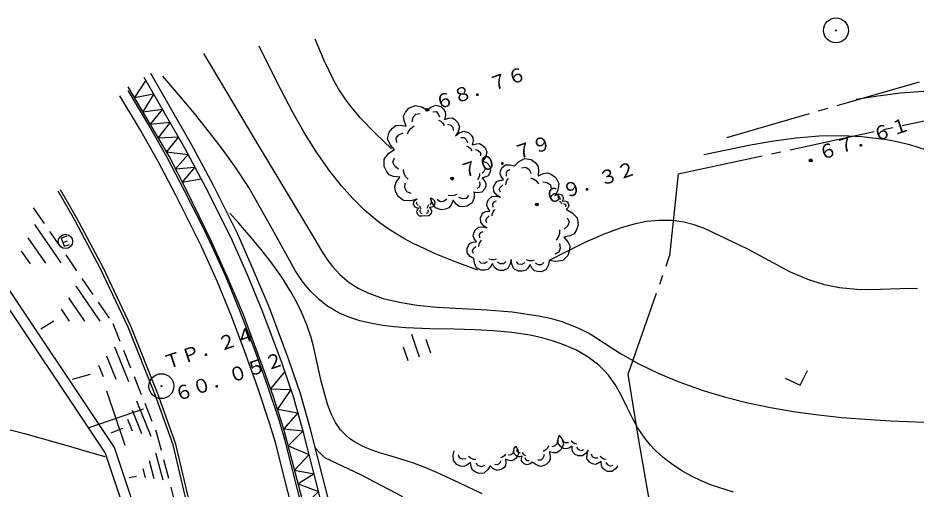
# Model space of a CAD drawing. Units: millimetres, scale not verified. Extents: x -198228 to 179753, y -81805 to 120126.
# Drawn here: x -23188 to 23827, y 39229 to 63860 of the extents above; entities that cross this region are included whole.
import ezdxf
from ezdxf.enums import TextEntityAlignment as Align

# ---------------------------------------------------------------- set-up
doc = ezdxf.new("R2010")
doc.units = ezdxf.units.MM
doc.header["$LTSCALE"] = 500
doc.linetypes.add('CHAIN2', pattern=[12, 9, -1, 1, -1])
doc.linetypes.add('DASHED2', pattern=[3, 2, -1])
doc.layers.add('3-0', color=4, linetype='Continuous')
doc.layers.add('3-1_構造物', color=6, linetype='Continuous')
doc.styles.add('ＭＳ ゴシック', font='')
doc.styles.get('ＭＳ ゴシック').set_extended_font_data('MS Gothic')

msp = doc.modelspace()

# ---------------------------------------------------------------- linework, layer by layer
at = {"layer": '3-0', "linetype": 'CHAIN2'}
for p, q in [((13925.1, 57613.3), (25001.1, 60809.1)), ((11373.9, 55711.1), (25578.5, 58769.8)), ((11373.9, 55711.1), (10928.1, 51430.5)), ((8749.4, 45229), (10928.1, 51430.5))]:
    msp.add_line(p, q, dxfattribs=at)
at = {"layer": '3-0'}
for p, q in [((-22318.8, 53055.8), (-20949, 51064)), ((-22666.5, 52362), (-21753.3, 51034.1)), ((-20843.1, 52124.5), (-20601.7, 52206.8)), ((-23014.2, 51668.2), (-22557.6, 51004.2)), ((-20158.7, 49844.2), (-18896, 48008.1)), ((-20542.1, 49234.9), (-19700.3, 48010.9)), ((-20925.5, 48625.7), (-20504.6, 48013.7)), ((-21986.1, 47602.2), (-21308.9, 48016.4)), ((-2587.8, 47331.8), (-2184.4, 46148.6)), ((-1834.9, 47060.2), (-1592.9, 46350.3)), ((-18128.8, 46657.8), (-17401.1, 44844.2)), ((-3017.9, 46656.8), (-2775.9, 45946.9)), ((-18551.9, 46185.7), (-18066.8, 44976.6)), ((-18975, 45713.6), (-18732.4, 45109)), ((-20326.7, 44972), (-19398.1, 45241.5)), ((-16974.9, 43836.2), (-16234.2, 41990)), ((-17215.4, 43360.3), (-16721.6, 42129.5)), ((-17455.9, 42884.5), (-17209, 42269.1)), ((-18307.2, 42161.5), (-17696.4, 42408.6)), ((-7622.5, 41389.1), (-7410.3, 41139.1)), ((-18639.2, 41157.6), (-15010.3, 30306.6)), ((-15985.2, 41124.5), (-15611.2, 39705.7)), ((-16317.2, 40716.9), (-16067.9, 39771.1)), ((-16649.3, 40309.3), (-16524.6, 39836.4)), ((-17371.3, 39831.9), (-16981.4, 39901.7))]:
    msp.add_line(p, q, dxfattribs=at)
for points in [[(-7641.3, 62773.2), (-7177.8, 61654.1), (-6658.4, 60572.6), (-6360.4, 60057.5), (-6115.8, 59687.8), (-5759, 59212.3), (-5307.6, 58681.1), (-4469.9, 57813.5), (-3633.6, 57015.5)], [(893.1, 50665.6), (-253.5, 51097.1), (-1380.2, 51553), (-1929.8, 51797.7), (-2466.6, 52057.7), (-2988.5, 52336), (-3574.9, 52687.9), (-3909.1, 52911.7), (-4375.9, 53256.8), (-5040.1, 53818.1), (-5664.1, 54428.1), (-6251.7, 55082.4), (-6866, 55856.1), (-7556.5, 56841.2), (-8204.1, 57878.4), (-8817.5, 58957.3), (-9452.7, 60161.2), (-10021.5, 61293.9), (-10558.9, 62388.4)], [(-13476.4, 62003.5), (-12250.9, 59957.2), (-10972, 57822.3), (-9739.3, 55766.8), (-8447.8, 53615.9), (-7824.4, 52578.9), (-7289.6, 51690.4), (-6968.2, 51180.9), (-6729.5, 50857.5), (-6345.7, 50440.1), (-5847.1, 50028.3), (-5380, 49733.9), (-4879.4, 49488.2), (-4072.8, 49200), (-3208.9, 48993), (-2298.3, 48850), (-1245.1, 48745.5), (56.4, 48663.3), (1375.1, 48590.3), (2685.3, 48485.7), (4065.5, 48289.8), (4680, 48156.6), (5276.1, 47989.3), (6128.5, 47663.4), (6758.4, 47338), (7523.4, 46862.5), (8359.1, 46312.4), (9280, 45792.2), (10356.7, 45270.1), (11462.4, 44810.2), (12689.3, 44377.6), (13844.8, 44034.4), (15019.5, 43741.1), (16209.7, 43493.9), (17513.2, 43273.1), (18725.9, 43108.4), (19944.2, 42977.4), (21164.9, 42875.9), (22486.4, 42794.6), (24711.9, 42710.6)], [(14061.9, 19135.5), (14702.2, 24138.2), (-1363.9, 26383.6), (-2292.8, 27164.2), (-4330.6, 29961.2), (-5516.2, 32258.6), (-6247.9, 34392.5), (-8257.9, 42260), (-8768.7, 44042.2), (-9381.8, 45842.3), (-10398.1, 48560.5), (-11180, 50425.5), (-12046.8, 52393.6), (-13328.2, 54954), (-14452, 57054.7), (-16577.4, 60750.6)], [(-1194.6, 26763.8), (-1998.2, 27439.2), (-3989.4, 30172), (-5147.3, 32416), (-5864.3, 34507.2), (-7871.8, 42364.6), (-8386.9, 44161.9), (-9005, 45976.9), (-10026.1, 48707.9), (-10813.9, 50586.7), (-11684.6, 52563.8), (-12973, 55137.9), (-14102.2, 57248.8), (-16230.7, 60950)], [(-1745.2, 25500.2), (-3124.8, 26702.8), (-4485.9, 28440.8), (-5498.3, 30052.3), (-6748, 32816.4), (-9268.6, 42355.4), (-9827.1, 44099.4), (-10361.7, 45605.9), (-11401.1, 48387.6), (-12175.8, 50225.5), (-13049.4, 52174.7), (-14356.1, 54816), (-15275.9, 56635.3), (-17417, 60255.6)], [(-16496.6, 60610.1), (-17087.6, 59698.6), (-16079.6, 59885.1), (-16649.1, 58957.3), (-15622.6, 59090.2), (-16267, 58311.1), (-15228.6, 58405), (-15846, 57599), (-14791.4, 57644.7), (-15407.4, 56857.7), (-14276.2, 56726.2), (-14940.8, 55972.3), (-13920.2, 56060.5), (-14588.3, 55275.2), (-13595.2, 55452.9)], [(-329, 23169.8), (-3289, 25950.7), (-4630.9, 27551.1), (-5767, 29256.5), (-6733.8, 31071.9), (-7123.7, 32028), (-7744.6, 33906.9), (-9712.3, 41663.8), (-9999.2, 42623.1), (-10629.2, 44513.5), (-11304.7, 46401.6), (-12014.8, 48270.9), (-12765.7, 50100.6), (-13586.8, 51909.4), (-14026.2, 52815.1), (-14931.7, 54587.8), (-15848, 56350.1), (-16831.2, 58088.4), (-17857, 59793.6)], [(27.1, 23548.7), (-2910.4, 26308.6), (-4214, 27863.3), (-5320.1, 29523.5), (-6262.3, 31292.8), (-6635.5, 32207.9), (-7245.2, 34052.6), (-9214.1, 41812.8), (-9503.4, 42779.8), (-10139.7, 44688.7), (-10818.5, 46586.3), (-11531.1, 48462), (-12288.3, 50306.9), (-13119, 52136.3), (-13563.1, 53051.7), (-14470.4, 54827.6), (-15390.9, 56598.2), (-16382.1, 58350.4), (-17411.5, 60061.6)], [(28211.2, 59153.1), (27803, 59424.1), (27301.3, 59660.9), (26631.1, 59860), (25927, 59974.4), (25223.2, 60024.6), (24209, 60021.7), (23010.1, 59929.2), (21824.2, 59771.2), (20694.1, 59589.3)], [(-3474.5, 56959.3), (-3690.9, 57206.5), (-3839, 57537.2), (-3759, 57890.4), (-3588, 58099.3), (-3409.3, 58232.2), (-3181.3, 58254.8), (-2869.6, 58209.1), (-2975.9, 58505.5), (-2998.6, 58733.5), (-2903.5, 58934.7), (-2732.4, 59143.6), (-2401.9, 59291.6), (-2048.4, 59211.6), (-1763.6, 59048.1)], [(-1757.8, 59055.1), (-1566.3, 59205.1), (-1315.7, 59301.1), (-1057.6, 59227.5), (-910.2, 59092.5), (-819.2, 58954.9), (-811.7, 58785.4), (-858.2, 58556.9), (-634.6, 58623.3), (-465, 58630.8), (-320.1, 58552.4), (-172.6, 58417.3), (-76.5, 58166.7), (-150.1, 57908.7), (-282.7, 57704.6)], [(-2546.7, 58433), (-2493.3, 58668.6), (-2356.5, 58835.6), (-2128.5, 58858.3)], [(-1470.3, 58954.5), (-1300.8, 58962), (-1182.8, 58854), (-1118.8, 58686.9)], [(-14523.7, 30616.8), (-18132.1, 41406.7), (-24448.6, 50832), (-42127.2, 58314.3)], [(-1167.9, 58514.9), (-1052.3, 58463.4), (-963.7, 58382.4), (-872.8, 58244.8)], [(-705.6, 58308.8), (-533.6, 58259.8), (-415.6, 58151.7), (-408.2, 57982.2)], [(-3360.4, 57354.4), (-3383.1, 57582.4), (-3246.3, 57749.5), (-3025.7, 57848.2)], [(-2790.1, 57794.9), (-2729.4, 57954.4), (-2626.6, 58079.7), (-2448.1, 58212.6)], [(-282.7, 57704.6), (-95.9, 57850.9), (148.4, 57944.5), (400, 57872.8), (543.8, 57741.1), (632.5, 57607), (639.8, 57441.7), (594.5, 57218.8), (812.5, 57283.7), (977.8, 57291), (1119.1, 57214.4), (1262.9, 57082.7), (1356.5, 56838.4), (1284.9, 56586.8), (1155.7, 56387.9)], [(-18639.2, 41157.6), (-24820.8, 50381.4), (-42345.5, 57798.7)], [(-2.3, 57606.6), (163, 57613.9), (278.1, 57508.5), (340.4, 57345.7)], [(12718.4, 56713.5), (13898.9, 56966.3), (15080.9, 57204.5), (16265.7, 57413.3), (17554.3, 57589.3), (18749.8, 57689.9), (19952.6, 57715.9), (20990.5, 57667.7), (22301.9, 57502.3), (22900.5, 57384.5), (23491.1, 57239.3), (24355.6, 56968.4)], [(-2288.7, 54390.5), (-2623.1, 54298.9), (-3005.3, 54310.8), (-3303.9, 54549.7), (-3423.3, 54808.4), (-3467.1, 55039.3), (-3383.6, 55266.2), (-3196.4, 55541), (-3526.9, 55576.7), (-3753.8, 55660.3), (-3901.2, 55843.4), (-4020.6, 56102.3), (-4008.7, 56484.3), (-3769.9, 56783), (-3483.2, 56978.1)], [(292.6, 57177.9), (405.3, 57127.6), (491.6, 57048.7), (580.3, 56914.6)], [(743.2, 56977), (911, 56929.1), (1025.9, 56823.8), (1033.2, 56658.5)], [(-3260.1, 55951.1), (-3459.2, 56110.2), (-3554.8, 56317.2), (-3471.2, 56544.2)], [(2779.9, 56117.4), (3008.7, 56344.6), (3323.5, 56509.9), (3674.4, 56453.3), (3889.6, 56298.5), (4030.7, 56131.7), (4067, 55909.8), (4041.3, 55601.8), (4325.2, 55724.1), (4547, 55760.2), (4750, 55679.4), (4965.1, 55524.7), (5130.5, 55210), (5073.8, 54859), (4931.2, 54569.9)], [(1173.9, 56371.2), (1358.1, 56277), (1521.6, 56118.1), (1557.2, 55892.8), (1505.8, 55730.8), (1432.2, 55611.4), (1304, 55545), (1111.2, 55499.3), (1242.4, 55350.6), (1308.7, 55222.6), (1299.9, 55082.6), (1248.5, 54920.6), (1089.5, 54757), (864.3, 54721.5), (659.6, 54750.8)], [(1199.1, 56113.5), (1265.5, 55985.4), (1224.3, 55855.7), (1118.3, 55746.6)], [(2065.2, 54482), (1881.7, 54601.5), (1727, 54787), (1714.6, 55028.1), (1786.7, 55193.1), (1877.2, 55310.6), (2019.5, 55366.3), (2227.7, 55393.2), (2106.1, 55564.2), (2050.3, 55706.5), (2074.9, 55852.8), (2147.1, 56017.8), (2332.5, 56172.4), (2573.7, 56184.8), (2786, 56131.4)], [(3174, 56029.8), (3395.9, 56066), (3568, 55942.2), (3678.2, 55732.4)], [(-2766.5, 55425.5), (-2889.9, 55556.9), (-2961.5, 55712.1), (-3005.5, 55943)], [(968.1, 55723), (969.7, 55615.5), (938.8, 55518.3), (865.3, 55398.9)], [(2394.7, 55595.2), (2386.3, 55756), (2443.9, 55888), (2586.1, 55943.7)], [(3640.5, 55498.4), (3800.4, 55448.5), (3929.5, 55355.8), (4070.8, 55188.9)], [(-2611.2, 54681.1), (-2838.1, 54764.7), (-2933.7, 54971.7), (-2925.7, 55226.5)], [(974.3, 55293), (998, 55142.8), (956.8, 55013.2), (828.7, 54946.8)], [(2067.1, 54756.1), (2011.4, 54898.3), (2069.1, 55030.4), (2192.7, 55133.4)], [(2353.6, 55141.7), (2363.7, 55255.1), (2407.1, 55354.1), (2497.8, 55471.7)], [(4280.5, 55299.1), (4514.6, 55261.3), (4686.6, 55137.5), (4722.8, 54915.6)], [(-11805.4, 29987.3), (-12603.8, 31955), (-13285.4, 34160.6), (-13804.9, 36213.8), (-15065, 41531.9), (-16011.8, 44150), (-17419.1, 47687.4), (-18843.5, 50701.9), (-20231.4, 53327.3), (-21084, 54795.4)], [(-10693.6, 28034.9), (-11668.3, 30048.2), (-12462.4, 32005.5), (-13140.9, 34201.2), (-13659.2, 36249.4), (-14921.1, 41574.9), (-15871.5, 44203.2), (-17281.4, 47747.2), (-18709.4, 50769), (-20100.2, 53400.1), (-20954.3, 54870.7)], [(696.5, 54756.3), (686.3, 54476.7), (585, 54185.3), (329, 54012.9), (101, 53983.4), (-87.4, 54005.3), (-242, 54124.4), (-408.5, 54334.7), (-515.8, 54089), (-634.7, 53934.3), (-811.4, 53865), (-1039.4, 53835.5), (-1330.9, 53936.8), (-1503.3, 54192.8), (-1584.4, 54460.6)], [(-215.8, 54638), (-346.7, 54574.7), (-483.6, 54556.9), (-672.1, 54578.9)], [(394.9, 54578.1), (275.9, 54423.5), (93.4, 54399.8), (-100.8, 54467.4)], [(4920.6, 54577.5), (5021.2, 54634.5), (5145.5, 54662), (5261.7, 54609.4), (5321.5, 54535.6), (5354.6, 54464.6), (5346.3, 54384.5), (5308.4, 54280.4), (5418.1, 54295.9), (5498.1, 54287.5), (5560.8, 54240.5), (5620.7, 54166.7), (5648.3, 54042.2), (5595.6, 53926.2), (5519.1, 53839.7)], [(-1925, 53519.6), (-2037.6, 53493.2), (-2164.8, 53501.9), (-2261.3, 53585.1), (-2297.8, 53672.7), (-2309.7, 53750.2), (-2279, 53824.7), (-2213.3, 53914), (-2322.9, 53930), (-2397.4, 53960.6), (-2444.2, 54023.4), (-2480.9, 54111.1), (-2472.1, 54238.2), (-2389, 54334.8), (-2291, 54396.2)], [(-2229.5, 54051.3), (-2293.7, 54106.9), (-2323.1, 54177), (-2292.5, 54251.5)], [(-1586.1, 54460.4), (-1479.9, 54400.9), (-1387.4, 54303.7), (-1371.7, 54170.5), (-1405.4, 54076.5), (-1451.5, 54007.9), (-1528.2, 53971.9), (-1642.7, 53949.3), (-1569, 53858.9), (-1532.8, 53782.2), (-1541.1, 53700.1), (-1575, 53606), (-1672.1, 53513.5), (-1805.4, 53497.7), (-1925, 53519.6)], [(-1721.7, 54084), (-1723.1, 54020.8), (-1743.5, 53964.4), (-1789.5, 53895.9)], [(-1577.1, 54308.3), (-1540.9, 54231.5), (-1568.1, 54156.2), (-1632.9, 54094.6)], [(-739.5, 54384.6), (-910.3, 54269.7), (-1092.7, 54246), (-1247.3, 54365.1)], [(1364.3, 52878.5), (1185.9, 52994.7), (1035.5, 53174.9), (1023.4, 53409.4), (1093.6, 53569.8), (1181.6, 53684), (1320, 53738.2), (1522.4, 53764.4), (1404, 53930.7), (1349.9, 54068.9), (1373.9, 54211.2), (1444, 54371.6), (1624.3, 54521.9), (1858.7, 54534), (2065.2, 54482)], [(1684.6, 53960.8), (1676.6, 54117.1), (1732.6, 54245.4), (1870.8, 54299.5)], [(5048.6, 54510.1), (5128.8, 54501.7), (5176.8, 54442.7), (5195, 54359.7)], [(5160, 54282.3), (5210.6, 54250), (5246.6, 54205.8), (5279.7, 54134.7)], [(5362.6, 54153.1), (5440, 54118), (5487.9, 54059), (5479.4, 53978.8)], [(-7739.1, 46773), (-7864.3, 47212.2), (-8067.2, 47806.6), (-8342.5, 48471.6), (-8608.7, 49019.3), (-8899.9, 49548.7), (-9378.4, 50312.2), (-9898.8, 51045), (-10452.2, 51753.3), (-11095.4, 52519.7), (-11623.6, 53122.7), (-12096.9, 53654)], [(-2071.5, 53870.3), (-2110.9, 53915.5), (-2132.9, 53968.1), (-2144.7, 54045.5)], [(-2028.9, 53620.3), (-2103.4, 53651), (-2132.7, 53721.1), (-2126.9, 53805.9)], [(-1727.8, 53831.1), (-1717.2, 53742.3), (-1744.4, 53667.1), (-1821.3, 53630.9)], [(1644.7, 53519.9), (1654.7, 53630.1), (1696.7, 53726.3), (1784.9, 53840.6)], [(5520.8, 53837.4), (5821.5, 53677.3), (6086.4, 53410.9), (6138.6, 53038.9), (6049.3, 52773.6), (5924.8, 52579), (5712.1, 52473.3), (5393.2, 52403.3), (5605, 52154.8), (5710.8, 51942.1), (5692.3, 51711.9), (5603.2, 51446.5), (5336.8, 51181.6), (4964.8, 51129.4), (4628.5, 51183.4)], [(1366.3, 53145), (1312.1, 53283.3), (1368.1, 53411.5), (1488.4, 53511.8)], [(23898.8, 49710), (22987.7, 49688.4), (21962.4, 49654.2), (21345.8, 49646.8), (20731.5, 49661.4), (19820.2, 49746.1), (19040.7, 49903.8), (18168.6, 50183.5), (17221.8, 50589.3), (15016.5, 51763.3), (12761.1, 52859.1), (12217.9, 53042.3), (11671.9, 53178.7), (11305.7, 53240), (11026.6, 53268.9), (10377.9, 53277.4), (9723.2, 53211.5), (9063.1, 53079.5), (8398.4, 52890.5), (7442.2, 52538.3), (6480, 52112.4), (5514, 51638), (4628.5, 51183.2)], [(5555.1, 53412.3), (5660.9, 53199.6), (5589.5, 52987.2), (5412, 52810.6)], [(663.6, 51274.9), (485, 51391.1), (334.8, 51571.4), (322.6, 51805.9), (392.7, 51966.2), (480.9, 52080.6), (619.2, 52134.7), (821.5, 52160.8), (703.2, 52327.1), (649, 52465.3), (673, 52607.6), (743.1, 52768), (923.4, 52918.4), (1158, 52930.5), (1364.3, 52878.5)], [(983.8, 52357.2), (975.7, 52513.6), (1031.8, 52641.9), (1170, 52696)], [(5163.8, 52775.8), (5163.5, 52598.6), (5109.9, 52439.5), (4985.5, 52245)], [(-20636.7, 52448.5), (-20920.6, 52351.7), (-20775.4, 51925.7), (-20491.3, 52022.6)], [(943.8, 51916.4), (953.8, 52026.6), (995.8, 52122.8), (1084.1, 52237.1)], [(665.4, 51541.5), (611.3, 51679.7), (667.3, 51808), (787.5, 51908.3)], [(5162, 52067.5), (5196.9, 51819.4), (5125.5, 51607.1), (4912.6, 51501.4)], [(2629, 51229.4), (2584.5, 50996.4), (2462.2, 50765.2), (2225.5, 50653.6), (2030.6, 50658.1), (1875.5, 50700.7), (1761.2, 50820.4), (1648.9, 51018.1), (1527.4, 50825.9), (1407.6, 50711.6), (1250.8, 50676.1), (1055.8, 50680.7), (824.6, 50803.1), (713.1, 51039.7), (679.5, 51274.5)], [(1849.1, 51247.4), (1731.3, 51211.1), (1614.3, 51213.9), (1459.3, 51256.6)], [(1377.7, 51102.4), (1219.9, 51028), (1063.9, 51031.6), (949.7, 51151.3)], [(2353.4, 51118.8), (2233.7, 51004.5), (2077.7, 51008.1), (1923.5, 51089.7)], [(4628.4, 51183.1), (4582.9, 50944.1), (4457.4, 50706.9), (4214.7, 50592.6), (4014.7, 50597.2), (3855.6, 50640.9), (3738.5, 50763.6), (3623, 50966.3), (3498.5, 50769.2), (3375.8, 50652), (3214.9, 50615.7), (3014.9, 50620.3), (2777.7, 50745.9), (2663.3, 50988.6), (2629, 51229.4)], [(3345.1, 51052.8), (3183.2, 50976.5), (3023.3, 50980.2), (2906.1, 51103)], [(3828.7, 51201.7), (3707.7, 51164.5), (3587.7, 51167.2), (3428.7, 51210.9)], [(4345.7, 51069.7), (4223, 50952.5), (4063, 50956.2), (3904.9, 51039.9)], [(-51360.6, 47830.7), (-48957.5, 47138), (-46638, 46529.3), (-44205.8, 45968.8), (-41964, 45531.8), (-39498.3, 45123), (-37121.8, 44772.6), (-34642.6, 44424.3), (-32264.5, 44079.9), (-29795.5, 43683.3), (-27438.6, 43240.6), (-25161.8, 42729.1), (-22839.3, 42127.5), (-20431.7, 41448.1), (-19566.4, 41196.2), (-18642, 40925.3)], [(1109.2, 38970.1), (-51.7, 39535.4), (-1231.3, 40080.4), (-1829.8, 40332.7), (-2434.6, 40565.2), (-2923.8, 40728.8), (-3648.1, 40941.8), (-4253.6, 41125.4), (-4828.7, 41328.9), (-5187.6, 41484.3), (-5600.8, 41710), (-5826.4, 41866.1), (-5992.7, 42003.7), (-6299.6, 42330.7), (-6556.7, 42706.5), (-6771.4, 43124.6), (-6983.6, 43672.5), (-7308.4, 44875.3), (-7586, 46143.4), (-7739.1, 46773)], [(-9224, 45379), (-9960.2, 44474.2), (-8899.9, 44427.4), (-9606.6, 43410.8), (-8528.7, 43204.8), (-9277, 42381.4), (-8261.5, 42272.6), (-9039.4, 41487.6), (-7944.1, 41032), (-8703.5, 40216.8), (-7684.9, 40017), (-8515.5, 39505.3), (-7449.1, 39094.4), (-8206.2, 38334.7), (-7220.2, 38198.1), (-7978, 37471.1)], [(16969.9, 45025.4), (17755.1, 44659.2), (18153.2, 45428.9)], [(5148.5, 42049.7), (5290.6, 41852.2), (5376.4, 41597.9), (5292.3, 41343.1), (5151.3, 41201.2), (5010.2, 41115.9), (4840.4, 41115.4), (4614, 41171.3), (4671.3, 40945.2), (4671.8, 40775.4), (4587.4, 40633.8), (4446.4, 40491.9), (4192.1, 40406.2), (3937.3, 40490.3), (3738.9, 40631.1)], [(6668.9, 41256.5), (6544.4, 41091.3), (6359.5, 40957.7), (6131.5, 40961.6), (5980.9, 41040.3), (5875.9, 41133.3), (5832.7, 41271), (5820.9, 41468.9), (5651.8, 41365.3), (5514.2, 41322.1), (5377.9, 41354.9), (5227.2, 41433.5), (5093.5, 41618.3), (5097.5, 41846.3), (5161.7, 42042.9)], [(2880.4, 41469.6), (2976.6, 41286.6), (3018.7, 41062.4), (2917.9, 40857.8), (2782.4, 40755), (2653.4, 40699.9), (2510.6, 40719.6), (2326.5, 40793.3), (2348.1, 40596.2), (2328.4, 40453.3), (2240.6, 40344), (2105.2, 40241.3), (1881, 40199.3), (1676.5, 40300.1), (1526.1, 40442.1)], [(3738.9, 40631.1), (3621.1, 40544.8), (3468.9, 40492.1), (3315.7, 40541.3), (3229.8, 40625.1), (3177.9, 40709.3), (3176.6, 40811.1), (3209.1, 40947.3), (3073.6, 40911.8), (2971.9, 40910.6), (2886.5, 40960.5), (2800.5, 41044.3), (2747.8, 41196.5), (2797, 41349.8), (2880.4, 41469.6)], [(4584.8, 41482.3), (4528.5, 41368.9), (4444, 41283.8), (4302.9, 41198.5)], [(5036.4, 41766.6), (5036.9, 41596.8), (4924.1, 41483.4), (4754.6, 41426.2)], [(5641.4, 41639.2), (5489.3, 41641.8), (5368.8, 41704.8), (5325.5, 41842.4)], [(6065.9, 41571.1), (5959.8, 41588.1), (5869.4, 41635.3), (5764.5, 41728.3)], [(6410.6, 41276.1), (6273.1, 41232.9), (6152.4, 41295.8), (6063.3, 41419)], [(-7410.3, 41139.1), (-7141.9, 40882.7), (-5263.9, 39995.5), (-3065.7, 38839.9)], [(1543.5, 40455.3), (1412.2, 40243.4), (1204.8, 40062.6), (930.6, 40042.3), (741, 40120.1), (604.9, 40220.3), (537.8, 40380.8), (501.9, 40617.2), (310.3, 40474.3), (149.8, 40407.2), (-17.5, 40431.7), (-207.2, 40509.6), (-388, 40716.7), (-408.2, 40991.1), (-352.7, 41234.2)], [(267.6, 40802.1), (84.8, 40788.6), (-66.9, 40850.9), (-134, 41011.4)], [(785, 40766.9), (655.7, 40775.7), (541.9, 40822.5), (405.8, 40922.6)], [(2338.7, 41058.6), (2278, 40969.8), (2196.7, 40908.2), (2067.8, 40853.1)], [(2752.5, 41244.5), (2732.9, 41101.6), (2624.4, 41019.4), (2475, 40991.3)], [(3122.4, 41099), (3020.2, 41131.8), (2951.6, 41198.9), (2950.3, 41300.7)], [(3395.4, 40966.5), (3327.2, 40999.6), (3275.7, 41050), (3223.8, 41134.2)], [(4359.9, 41029.1), (4303.8, 40859.1), (4191.1, 40745.7), (4021.4, 40745.2)], [(8220.3, 40446.9), (8092.2, 40276.9), (7901.9, 40139.3), (7667, 40143.4), (7512, 40224.4), (7404.1, 40320.1), (7359.5, 40461.8), (7347.5, 40665.5), (7173.4, 40558.9), (7031.7, 40514.4), (6891.4, 40548.2), (6736.3, 40629.1), (6598.7, 40819.4), (6602.7, 41054.1), (6668.9, 41256.5)], [(7162.6, 40840.9), (7006.2, 40843.7), (6882, 40908.4), (6837.5, 41050)], [(7599.7, 40770.8), (7490.4, 40788.2), (7397.3, 40836.9), (7289.4, 40932.7)], [(1231.2, 40450.6), (1070.8, 40383.5), (919, 40445.8), (798.5, 40584)], [(2095.9, 40703.7), (2028.6, 40567.3), (1920.2, 40485.1), (1777.3, 40504.7)], [(3568.4, 40697), (3466.6, 40695.8), (3397.9, 40762.9), (3362.8, 40864.3)], [(7954.6, 40467.2), (7812.9, 40422.6), (7688.7, 40487.4), (7597.1, 40614.3)]]:
    msp.add_lwpolyline(points, dxfattribs=at)
at = {"layer": '3-0', "color": 7}
for points in [[(4840.5, 46966.4), (4237.3, 47138.1), (3620.2, 47273.2), (2673.9, 47417.5), (1710, 47506.2), (736.9, 47555.4), (-345.3, 47583), (-1630.1, 47608.9), (-2881, 47662.4), (-3487.8, 47711.6), (-4078.7, 47782), (-4651.5, 47878.2), (-5293.7, 48029.7), (-5818.8, 48198.5), (-6317.9, 48408.4), (-6635.1, 48573.4), (-7012.8, 48810.4), (-7409.4, 49119.6), (-7865.9, 49571.9), (-8284.8, 50087.6), (-8673.7, 50655.1), (-9881.4, 52829.9), (-11107.6, 54999), (-11779.1, 56019.3), (-12481.2, 56999.8), (-13207.9, 57948.1), (-14016.2, 58948.1), (-14775.3, 59854.4), (-15595.7, 60816.7)], [(14268.9, 39067.6), (13126, 39438.7), (12583.9, 39658.9), (12063.9, 39904.9), (11567.7, 40179.1), (11021.6, 40537.2), (10583.6, 40879.5), (10175.2, 41256.6), (9920.5, 41528.5), (9622.7, 41892.3), (9246, 42448.9), (8997.7, 42894.4), (8686.6, 43527.2), (8373, 44165.1), (8077.1, 44690.7), (7733.8, 45174.3), (7575.6, 45358.2), (7223.5, 45704), (6668.3, 46126.5), (6053.2, 46481.4), (5392.5, 46773.9), (4840.5, 46966.4)]]:
    msp.add_lwpolyline(points, dxfattribs=at)
at = {"layer": '3-0', "linetype": 'DASHED2'}
msp.add_lwpolyline([(-22386.1, 53938.1), (-18226, 47888.8), (-15952, 42221.3), (-13807, 34084.5), (-12708.6, 29368)], dxfattribs=at)
at = {"layer": '3-0', "linetype": 'CHAIN2'}
msp.add_lwpolyline([(8934.8, 33570.4), (8682.3, 36178.4), (9858.1, 38701.1), (9295.9, 41884), (8749.4, 45229)], dxfattribs=at)
at = {"layer": '3-0'}
for centre, radius in [((19634.6, 63210.2), 650), ((19634.6, 63210.2), 26), ((-1757.8, 59055.1), 75), ((-1757.8, 59055.1), 45), ((-1757.8, 59055.1), 15), ((18312.1, 56413.8), 75), ((18312.1, 56413.8), 45), ((18312.1, 56413.8), 15), ((-457.1, 55459.6), 75), ((-457.1, 55459.6), 45), ((-457.1, 55459.6), 15), ((3977.9, 54103.8), 75), ((3977.9, 54103.8), 45), ((3977.9, 54103.8), 15), ((-20701.1, 52172.9), 375), ((-15678.5, 44607.7), 650), ((-15678.5, 44607.7), 26)]:
    msp.add_circle(centre, radius, dxfattribs=at)
at = {"layer": '3-1_構造物'}
for p, q in [((-17574.1, 41499.1), (-18542.4, 44338.5)), ((-16638.5, 43402.9), (-19478, 42434.7))]:
    msp.add_line(p, q, dxfattribs=at)

# ---------------------------------------------------------------- texts
at = {"layer": '3-0', "style": 'ＭＳ ゴシック'}
for s, p in [('６８．７６', (-1155.6, 58837.9)), ('６７．６１', (18914.5, 56196.6)), ('７０．７９', (145.2, 55242.4)), ('６９．３２', (4580.3, 53886.6)), ('ＴＰ．２４\u3000', (-15366.7, 45242.3)), ('６０．０５２', (-14801.8, 43585.9))]:
    msp.add_text(s, height=733.1, rotation=18.829, dxfattribs=at).set_placement(p, align=Align.BOTTOM_LEFT)

doc.saveas('drawing.dxf')
